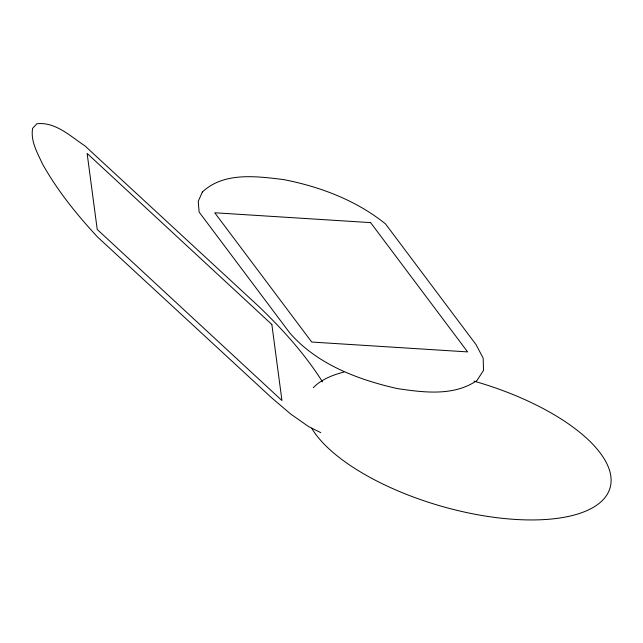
<?xml version="1.0" encoding="UTF-8"?>
<svg xmlns="http://www.w3.org/2000/svg" width="643" height="643" viewBox="0 0 643 643"><rect width="100%" height="100%" fill="white"/><g stroke="black" fill="none" stroke-linecap="round" stroke-linejoin="round"><path stroke-width="0.96" d="M320.753 432.635L308.527 426.542L290.7 414.044L271.105 397.302L97.551 237.018C76.742 214.569 57.356 190.569 42.406 163.772C37.318 152.696 30.438 141.034 32.616 128.375L36.844 123.777C55.378 121.583 70.489 136.356 84.876 145.824L258.43 306.108C282.341 329.007 304.774 353.803 322.497 381.862M474.108 381.178A158.218 64.605 16.2 0 1 611.043 478.424A158.218 64.605 16.2 0 1 482.684 515.614A158.218 64.605 16.2 0 1 311.678 428.238M313.27 387.681A158.218 64.605 16.2 0 1 343.876 372.08M202.352 192.024L198.237 201.315L199.121 212.069L289.631 332.761C316.846 364.219 357.685 379.595 397.27 388.573C423.584 392.455 453.701 396.498 476.961 380.511L483.504 370.424L483.182 358.175L476.029 344.6L385.519 223.909C356.198 200.335 320.11 186.631 283.442 179.566C256.653 176.278 223.772 171.753 202.352 192.024M370.609 222.623L214.738 212.777L311.734 342.052L467.606 351.898L370.609 222.623M271.852 324.474L87.127 153.412L97.222 229.463L281.947 400.533L271.852 324.474"/></g></svg>
